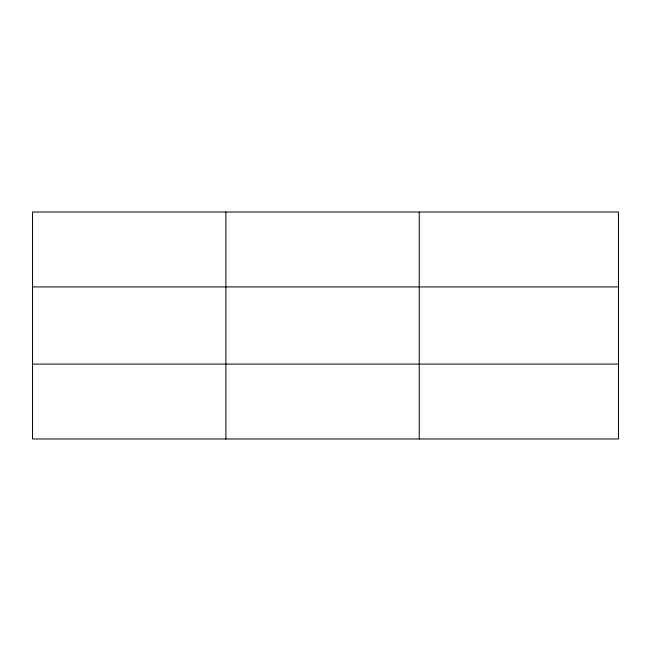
<?xml version="1.0" encoding="UTF-8"?>
<svg xmlns="http://www.w3.org/2000/svg" width="651" height="651" viewBox="0 0 651 651"><rect width="100%" height="100%" fill="white"/><g stroke="black" fill="none" stroke-linecap="round" stroke-linejoin="round"><path stroke-width="0.98" d="M225.897 438.986L225.897 212.014M419.244 438.986L419.244 212.014M618.45 286.912L618.45 212.014L32.55 212.014L32.55 438.986L618.45 438.986L618.45 286.912L32.55 286.912M32.55 364.088L618.45 364.088"/></g></svg>
